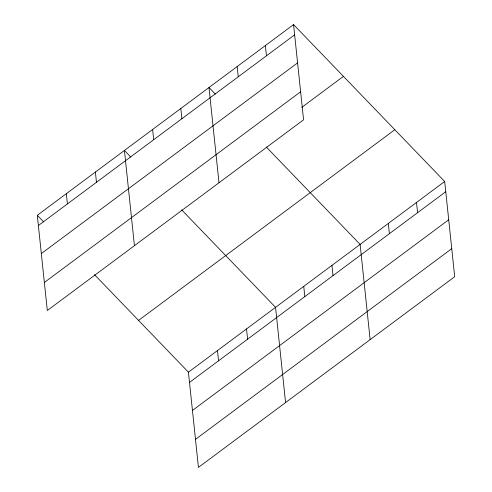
<?xml version="1.0" encoding="UTF-8"?>
<svg xmlns="http://www.w3.org/2000/svg" width="492" height="492" viewBox="0 0 492 492"><rect width="100%" height="100%" fill="white"/><g stroke="black" fill="none" stroke-linecap="round" stroke-linejoin="round"><path stroke-width="0.74" d="M293.564 24.6L303.57 119.827L47.312 310.513L37.3 215.287L293.564 24.6L444.688 181.487L454.7 276.713L198.436 467.4L188.43 372.173L94.513 274.677M38.376 225.527L294.64 34.84M41.328 253.577L297.586 62.89M44.36 282.469L300.624 91.783M301.762 107.379L343.434 76.371M138.56 320.397L394.818 129.71M188.43 372.173L444.688 181.487M189.506 382.413L445.764 191.726M192.452 410.457L448.716 219.77M195.49 439.356L451.748 248.669M215.361 94.138L208.995 87.527L219.008 182.753M266.209 146.917L360.126 244.413L370.132 339.64M130.798 157.065L124.433 150.454L134.439 245.68M181.64 209.844L275.557 307.34L285.569 402.567M37.3 215.287L43.671 221.898M416.503 202.458L417.579 212.704M388.311 223.436L389.387 233.675M331.934 265.385L333.01 275.631M303.748 286.362L304.825 296.602M265.373 45.578L266.449 55.817M237.187 66.549L238.263 76.795M246.517 328.951L247.593 339.191M217.47 350.562L218.546 360.802M180.81 108.504L181.886 118.744M152.618 129.476L153.695 139.722M95.386 172.065L96.463 182.304M66.346 193.676L67.422 203.916"/></g></svg>
